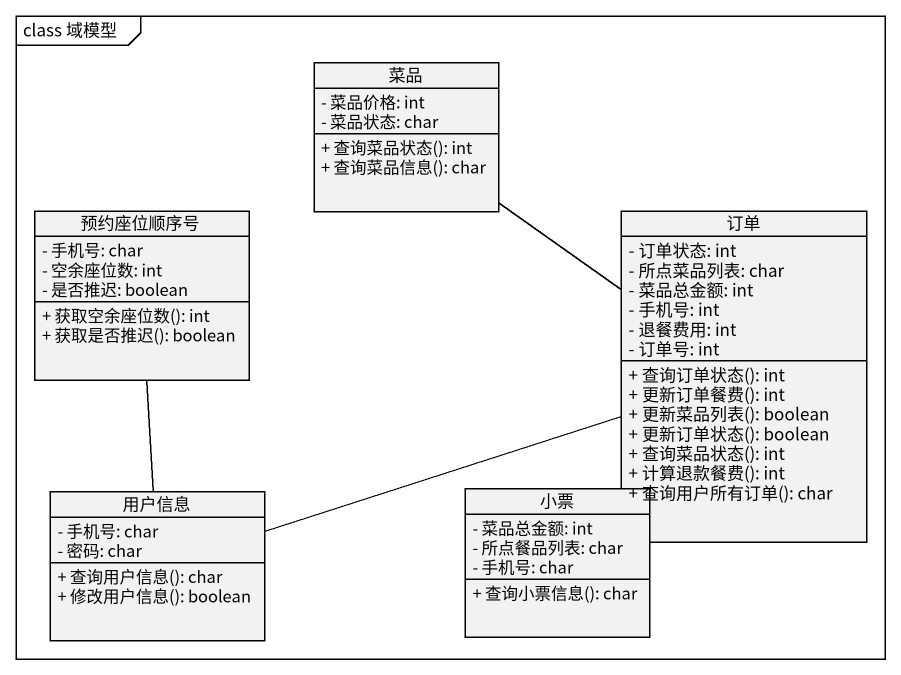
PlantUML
@startuml
mainframe class 域模型
hide circle
hide empty members
skinparam classAttributeIconSize 0
class 菜品 {
  - 菜品价格: int
  - 菜品状态: char
  + 查询菜品状态(): int
  + 查询菜品信息(): char
}
class 预约座位顺序号 {
  - 手机号: char
  - 空余座位数: int
  - 是否推迟: boolean
  + 获取空余座位数(): int
  + 获取是否推迟(): boolean
}
class 订单 {
  - 订单状态: int
  - 所点菜品列表: char
  - 菜品总金额: int
  - 手机号: int
  - 退餐费用: int
  - 订单号: int
  + 查询订单状态(): int
  + 更新订单餐费(): int
  + 更新菜品列表(): boolean
  + 更新订单状态(): boolean
  + 查询菜品状态(): int
  + 计算退款餐费(): int
  + 查询用户所有订单(): char
}
class 用户信息 {
  - 手机号: char
  - 密码: char
  + 查询用户信息(): char
  + 修改用户信息(): boolean
}
class 小票 {
  - 菜品总金额: int
  - 所点餐品列表: char
  - 手机号: char
  + 查询小票信息(): char
}
菜品 -- 订单
用户信息 -up- 预约座位顺序号
用户信息 -right- 订单
小票 -up- 订单
@enduml
